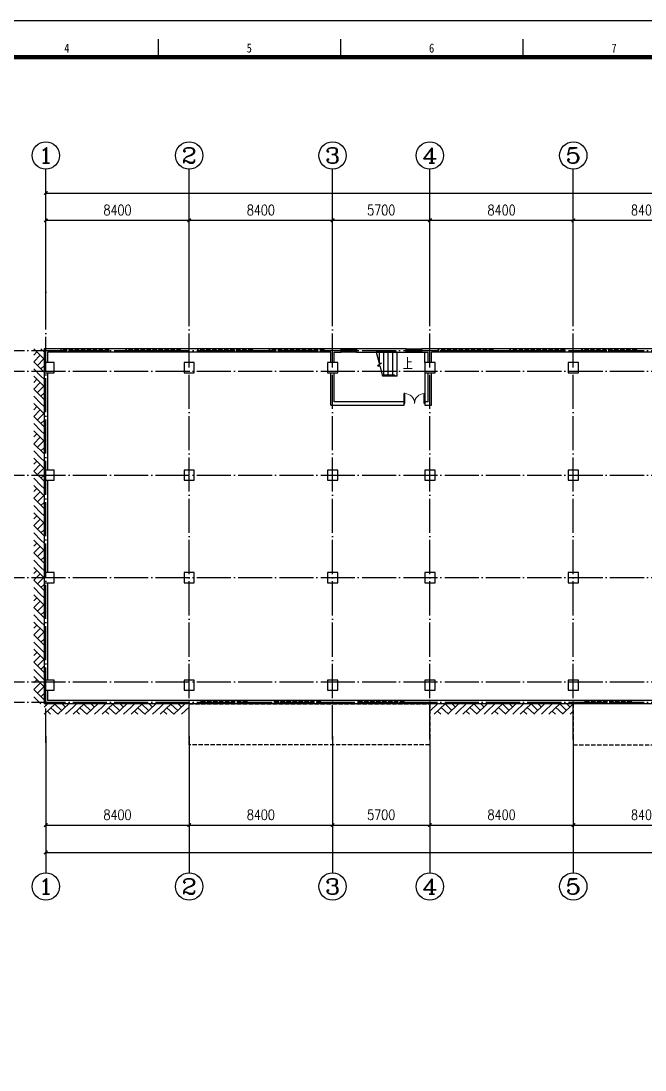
# Model space of a CAD drawing. Extents: x 122060 to 300410, y -425997 to -174060.
# Drawn here: x 162064 to 198616, y -235507 to -174060 of the extents above; entities that cross this region are included whole.
import ezdxf
from ezdxf.enums import TextEntityAlignment as Align

# ---------------------------------------------------------------- set-up
doc = ezdxf.new("R2010")
doc.units = 0
doc.header["$LTSCALE"] = 1000
doc.header["$MEASUREMENT"] = 0
doc.linetypes.add('DASH', pattern=[0.35, 0.25, -0.1])
doc.linetypes.add('DOTE', pattern=[2.42, 2, -0.2, 0.02, -0.2])
doc.layers.get('0').update_dxf_attribs({"linetype": 'CONTINUOUS'})
doc.layers.get('Defpoints').update_dxf_attribs({"linetype": 'CONTINUOUS'})
for name, color, linetype in [('AXIS', 3, 'CONTINUOUS'), ('AXIS_TEXT', 7, 'CONTINUOUS'), ('DIM_SYMB', 3, 'CONTINUOUS'), ('DOTE', 1, 'CONTINUOUS'), ('STAIR', 2, 'CONTINUOUS'), ('WINDOW', 4, 'CONTINUOUS'), ('WR-COLUMN', 255, 'CONTINUOUS'), ('WR-WALL', 255, 'CONTINUOUS'), ('图框', 255, 'CONTINUOUS'), ('平面填充', 251, 'CONTINUOUS')]:
    doc.layers.add(name, color=color, linetype=linetype)
doc.layers.add('PUB_TEXT', color=7, linetype='CONTINUOUS', lineweight=0)
doc.styles.add('_TCH_AXIS', font='COMPLEX', dxfattribs={"bigfont": 'GBCBIG'})
doc.styles.add('_TCH_DIM', font='SIMPLEX', dxfattribs={"bigfont": 'GBCBIG'})
doc.styles.add('COMPLEX', font='COMPLEX')
doc.styles.add('dim_font', font='SIMPLEX.shx', dxfattribs={"width": 0.8})
doc.styles.add('TKZ1', font='SIMHEI.TTF', dxfattribs={"width": 0.7})
doc.dimstyles.new('DIMN200', dxfattribs={"dimscale": 2, "dimtxt": 300, "dimasz": 100, "dimexe": 250, "dimexo": 300, "dimgap": 150, "dimtad": 1, "dimdec": 0, "dimzin": 0, "dimdsep": 46, "dimtxsty": 'dim_font', "dimblk": 'ARCHTICK', "dimcen": 0.09, "dimclrt": 7, "dimazin": 2, "dimtfac": 1, "dimtdec": 0, "dimtix": 1, "dimtmove": 2, "dimatfit": 3, "dimfxl": 0, "dimtolj": 1, "dimtzin": 0, "dimarcsym": 0})

# ---------------------------------------------------------------- blocks, each defined once
blk = doc.blocks.new('图框2')
at = {"layer": '图框', "color": 0}
for p, q in [((84100, 59400), (0, 59400)), ((22650, 58900), (22650, 58400)), ((27688, 58900), (27688, 58400)), ((32725, 58900), (32725, 58400))]:
    blk.add_line(p, q, dxfattribs=at)
at = {"layer": '图框', "color": 0, "const_width": 120}
blk.add_lwpolyline([(83100, 58400), (2500, 58400), (2500, 1000), (83100, 1000)], close=True, dxfattribs=at)
at = {"layer": '图框', "color": 0, "style": 'TKZ1', "width": 0.85}
for s, p in [('4', (20131, 58650)), ('5', (25169, 58650)), ('6', (30206, 58650)), ('7', (35244, 58650))]:
    blk.add_text(s, height=250, dxfattribs=at).set_placement(p, align=Align.MIDDLE)
blk = doc.blocks.new('_ArchTick')
at = {"color": 0, "linetype": 'ByBlock', "const_width": 0.4}
blk.add_lwpolyline([(-0.5, -0.5), (0.5, 0.5)], dxfattribs=at)
blk = doc.blocks.new('*D221')
at = {"layer": 'AXIS', "color": 0, "lineweight": -2}
for p, q in [((163516, -190136), (163516, -185236)), ((171916, -190136), (171916, -185236)), ((163516, -185736), (171916, -185736))]:
    blk.add_line(p, q, dxfattribs=at)
at = {"layer": 'Defpoints', "color": 0}
for p in [(171916, -185736), (163516, -190736), (171916, -190736)]:
    blk.add_point(p, dxfattribs=at)
at = {"layer": 'AXIS', "color": 0, "lineweight": -2, "xscale": 200, "yscale": 200, "zscale": 200, "rotation": 180}
blk.add_blockref('_ArchTick', (163516, -185736), dxfattribs=at)
at = {"layer": 'AXIS', "color": 0, "lineweight": -2, "xscale": 200, "yscale": 200, "zscale": 200}
blk.add_blockref('_ArchTick', (171916, -185736), dxfattribs=at)
at = {"layer": 'AXIS', "color": 7, "insert": (167716, -185136), "char_height": 600, "attachment_point": 5, "style": 'dim_font'}
blk.add_mtext('\\A1;8400', dxfattribs=at)
blk = doc.blocks.new('*D222')
at = {"layer": 'AXIS', "color": 0, "lineweight": -2}
for p, q in [((171916, -190136), (171916, -185236)), ((180316, -190136), (180316, -185236)), ((171916, -185736), (180316, -185736))]:
    blk.add_line(p, q, dxfattribs=at)
at = {"layer": 'Defpoints', "color": 0}
for p in [(180316, -185736), (171916, -190736), (180316, -190736)]:
    blk.add_point(p, dxfattribs=at)
at = {"layer": 'AXIS', "color": 0, "lineweight": -2, "xscale": 200, "yscale": 200, "zscale": 200, "rotation": 180}
blk.add_blockref('_ArchTick', (171916, -185736), dxfattribs=at)
at = {"layer": 'AXIS', "color": 0, "lineweight": -2, "xscale": 200, "yscale": 200, "zscale": 200}
blk.add_blockref('_ArchTick', (180316, -185736), dxfattribs=at)
at = {"layer": 'AXIS', "color": 7, "insert": (176116, -185136), "char_height": 600, "attachment_point": 5, "style": 'dim_font'}
blk.add_mtext('\\A1;8400', dxfattribs=at)
blk = doc.blocks.new('*D223')
at = {"layer": 'AXIS', "color": 0, "lineweight": -2}
for p, q in [((180316, -190136), (180316, -185236)), ((186016, -190136), (186016, -185236)), ((180316, -185736), (186016, -185736))]:
    blk.add_line(p, q, dxfattribs=at)
at = {"layer": 'Defpoints', "color": 0}
for p in [(186016, -185736), (180316, -190736), (186016, -190736)]:
    blk.add_point(p, dxfattribs=at)
at = {"layer": 'AXIS', "color": 0, "lineweight": -2, "xscale": 200, "yscale": 200, "zscale": 200, "rotation": 180}
blk.add_blockref('_ArchTick', (180316, -185736), dxfattribs=at)
at = {"layer": 'AXIS', "color": 0, "lineweight": -2, "xscale": 200, "yscale": 200, "zscale": 200}
blk.add_blockref('_ArchTick', (186016, -185736), dxfattribs=at)
at = {"layer": 'AXIS', "color": 7, "insert": (183166, -185136), "char_height": 600, "attachment_point": 5, "style": 'dim_font'}
blk.add_mtext('\\A1;5700', dxfattribs=at)
blk = doc.blocks.new('*D224')
at = {"layer": 'AXIS', "color": 0, "lineweight": -2}
for p, q in [((186016, -190136), (186016, -185236)), ((194416, -190136), (194416, -185236)), ((186016, -185736), (194416, -185736))]:
    blk.add_line(p, q, dxfattribs=at)
at = {"layer": 'Defpoints', "color": 0}
for p in [(194416, -185736), (186016, -190736), (194416, -190736)]:
    blk.add_point(p, dxfattribs=at)
at = {"layer": 'AXIS', "color": 0, "lineweight": -2, "xscale": 200, "yscale": 200, "zscale": 200, "rotation": 180}
blk.add_blockref('_ArchTick', (186016, -185736), dxfattribs=at)
at = {"layer": 'AXIS', "color": 0, "lineweight": -2, "xscale": 200, "yscale": 200, "zscale": 200}
blk.add_blockref('_ArchTick', (194416, -185736), dxfattribs=at)
at = {"layer": 'AXIS', "color": 7, "insert": (190216, -185136), "char_height": 600, "attachment_point": 5, "style": 'dim_font'}
blk.add_mtext('\\A1;8400', dxfattribs=at)
blk = doc.blocks.new('*D225')
at = {"layer": 'AXIS', "color": 0, "lineweight": -2}
for p, q in [((194416, -190136), (194416, -185236)), ((202816, -190136), (202816, -185236)), ((194416, -185736), (202816, -185736))]:
    blk.add_line(p, q, dxfattribs=at)
at = {"layer": 'Defpoints', "color": 0}
for p in [(202816, -185736), (194416, -190736), (202816, -190736)]:
    blk.add_point(p, dxfattribs=at)
at = {"layer": 'AXIS', "color": 0, "lineweight": -2, "xscale": 200, "yscale": 200, "zscale": 200, "rotation": 180}
blk.add_blockref('_ArchTick', (194416, -185736), dxfattribs=at)
at = {"layer": 'AXIS', "color": 0, "lineweight": -2, "xscale": 200, "yscale": 200, "zscale": 200}
blk.add_blockref('_ArchTick', (202816, -185736), dxfattribs=at)
at = {"layer": 'AXIS', "color": 7, "insert": (198616, -185136), "char_height": 600, "attachment_point": 5, "style": 'dim_font'}
blk.add_mtext('\\A1;8400', dxfattribs=at)
blk = doc.blocks.new('*D233')
at = {"layer": 'AXIS', "color": 0, "lineweight": -2}
for p, q in [((163516, -190136), (163516, -183636)), ((258916, -190136), (258916, -183636)), ((163516, -184136), (258916, -184136))]:
    blk.add_line(p, q, dxfattribs=at)
at = {"layer": 'Defpoints', "color": 0}
for p in [(258916, -184136), (163516, -190736), (258916, -190736)]:
    blk.add_point(p, dxfattribs=at)
at = {"layer": 'AXIS', "color": 0, "lineweight": -2, "xscale": 200, "yscale": 200, "zscale": 200, "rotation": 180}
blk.add_blockref('_ArchTick', (163516, -184136), dxfattribs=at)
at = {"layer": 'AXIS', "color": 0, "lineweight": -2, "xscale": 200, "yscale": 200, "zscale": 200}
blk.add_blockref('_ArchTick', (258916, -184136), dxfattribs=at)
at = {"layer": 'AXIS', "color": 7, "insert": (211216, -183536), "char_height": 600, "attachment_point": 5, "style": 'dim_font'}
blk.add_mtext('\\A1;95400', dxfattribs=at)
blk = doc.blocks.new('*D234')
at = {"layer": 'AXIS', "color": 0, "lineweight": -2}
for p, q in [((163516, -216558), (163516, -221658)), ((171916, -216558), (171916, -221658)), ((163516, -221158), (171916, -221158))]:
    blk.add_line(p, q, dxfattribs=at)
at = {"layer": 'Defpoints', "color": 0}
for p in [(163516, -215958), (171916, -215958), (171916, -221158)]:
    blk.add_point(p, dxfattribs=at)
at = {"layer": 'AXIS', "color": 0, "lineweight": -2, "xscale": 200, "yscale": 200, "zscale": 200, "rotation": 180}
blk.add_blockref('_ArchTick', (163516, -221158), dxfattribs=at)
at = {"layer": 'AXIS', "color": 0, "lineweight": -2, "xscale": 200, "yscale": 200, "zscale": 200}
blk.add_blockref('_ArchTick', (171916, -221158), dxfattribs=at)
at = {"layer": 'AXIS', "color": 7, "insert": (167716, -220558), "char_height": 600, "attachment_point": 5, "style": 'dim_font'}
blk.add_mtext('\\A1;8400', dxfattribs=at)
blk = doc.blocks.new('*D235')
at = {"layer": 'AXIS', "color": 0, "lineweight": -2}
for p, q in [((171916, -216558), (171916, -221658)), ((180316, -216558), (180316, -221658)), ((171916, -221158), (180316, -221158))]:
    blk.add_line(p, q, dxfattribs=at)
at = {"layer": 'Defpoints', "color": 0}
for p in [(171916, -215958), (180316, -215958), (180316, -221158)]:
    blk.add_point(p, dxfattribs=at)
at = {"layer": 'AXIS', "color": 0, "lineweight": -2, "xscale": 200, "yscale": 200, "zscale": 200, "rotation": 180}
blk.add_blockref('_ArchTick', (171916, -221158), dxfattribs=at)
at = {"layer": 'AXIS', "color": 0, "lineweight": -2, "xscale": 200, "yscale": 200, "zscale": 200}
blk.add_blockref('_ArchTick', (180316, -221158), dxfattribs=at)
at = {"layer": 'AXIS', "color": 7, "insert": (176116, -220558), "char_height": 600, "attachment_point": 5, "style": 'dim_font'}
blk.add_mtext('\\A1;8400', dxfattribs=at)
blk = doc.blocks.new('*D236')
at = {"layer": 'AXIS', "color": 0, "lineweight": -2}
for p, q in [((180316, -216558), (180316, -221658)), ((186016, -216558), (186016, -221658)), ((180316, -221158), (186016, -221158))]:
    blk.add_line(p, q, dxfattribs=at)
at = {"layer": 'Defpoints', "color": 0}
for p in [(180316, -215958), (186016, -215958), (186016, -221158)]:
    blk.add_point(p, dxfattribs=at)
at = {"layer": 'AXIS', "color": 0, "lineweight": -2, "xscale": 200, "yscale": 200, "zscale": 200, "rotation": 180}
blk.add_blockref('_ArchTick', (180316, -221158), dxfattribs=at)
at = {"layer": 'AXIS', "color": 0, "lineweight": -2, "xscale": 200, "yscale": 200, "zscale": 200}
blk.add_blockref('_ArchTick', (186016, -221158), dxfattribs=at)
at = {"layer": 'AXIS', "color": 7, "insert": (183166, -220558), "char_height": 600, "attachment_point": 5, "style": 'dim_font'}
blk.add_mtext('\\A1;5700', dxfattribs=at)
blk = doc.blocks.new('*D237')
at = {"layer": 'AXIS', "color": 0, "lineweight": -2}
for p, q in [((186016, -216558), (186016, -221658)), ((194416, -216558), (194416, -221658)), ((186016, -221158), (194416, -221158))]:
    blk.add_line(p, q, dxfattribs=at)
at = {"layer": 'Defpoints', "color": 0}
for p in [(186016, -215958), (194416, -215958), (194416, -221158)]:
    blk.add_point(p, dxfattribs=at)
at = {"layer": 'AXIS', "color": 0, "lineweight": -2, "xscale": 200, "yscale": 200, "zscale": 200, "rotation": 180}
blk.add_blockref('_ArchTick', (186016, -221158), dxfattribs=at)
at = {"layer": 'AXIS', "color": 0, "lineweight": -2, "xscale": 200, "yscale": 200, "zscale": 200}
blk.add_blockref('_ArchTick', (194416, -221158), dxfattribs=at)
at = {"layer": 'AXIS', "color": 7, "insert": (190216, -220558), "char_height": 600, "attachment_point": 5, "style": 'dim_font'}
blk.add_mtext('\\A1;8400', dxfattribs=at)
blk = doc.blocks.new('*D238')
at = {"layer": 'AXIS', "color": 0, "lineweight": -2}
for p, q in [((194416, -216558), (194416, -221658)), ((202816, -216558), (202816, -221658)), ((194416, -221158), (202816, -221158))]:
    blk.add_line(p, q, dxfattribs=at)
at = {"layer": 'Defpoints', "color": 0}
for p in [(194416, -215958), (202816, -215958), (202816, -221158)]:
    blk.add_point(p, dxfattribs=at)
at = {"layer": 'AXIS', "color": 0, "lineweight": -2, "xscale": 200, "yscale": 200, "zscale": 200, "rotation": 180}
blk.add_blockref('_ArchTick', (194416, -221158), dxfattribs=at)
at = {"layer": 'AXIS', "color": 0, "lineweight": -2, "xscale": 200, "yscale": 200, "zscale": 200}
blk.add_blockref('_ArchTick', (202816, -221158), dxfattribs=at)
at = {"layer": 'AXIS', "color": 7, "insert": (198616, -220558), "char_height": 600, "attachment_point": 5, "style": 'dim_font'}
blk.add_mtext('\\A1;8400', dxfattribs=at)
blk = doc.blocks.new('*D246')
at = {"layer": 'AXIS', "color": 0, "lineweight": -2}
for p, q in [((163516, -216558), (163516, -223258)), ((258916, -216558), (258916, -223258)), ((163516, -222758), (258916, -222758))]:
    blk.add_line(p, q, dxfattribs=at)
at = {"layer": 'Defpoints', "color": 0}
for p in [(163516, -215958), (258916, -215958), (258916, -222758)]:
    blk.add_point(p, dxfattribs=at)
at = {"layer": 'AXIS', "color": 0, "lineweight": -2, "xscale": 200, "yscale": 200, "zscale": 200, "rotation": 180}
blk.add_blockref('_ArchTick', (163516, -222758), dxfattribs=at)
at = {"layer": 'AXIS', "color": 0, "lineweight": -2, "xscale": 200, "yscale": 200, "zscale": 200}
blk.add_blockref('_ArchTick', (258916, -222758), dxfattribs=at)
at = {"layer": 'AXIS', "color": 7, "insert": (211216, -222158), "char_height": 600, "attachment_point": 5, "style": 'dim_font'}
blk.add_mtext('\\A1;95400', dxfattribs=at)
blk = doc.blocks.new('_FZHK')
blk.add_lwpolyline([(-0.5, -0.5), (0.5, -0.5), (0.5, 0.5), (-0.5, 0.5)], close=True)
blk = doc.blocks.new('_AXISO')
blk.add_circle((0, 0), 0.5)
at = {"layer": 'AXIS_TEXT', "style": 'COMPLEX', "width": 1.041667}
blk.add_attdef('A', text='', height=0.56, dxfattribs=at).set_placement((-0.25, -0.28), (0.25, -0.28), align=Align.FIT)
blk = doc.blocks.new('$DorLib2D$00000002')
for p, q in [((-0.5, 0), (-0.5, 0.4875)), ((-0.475, 0.4875), (-0.5, 0.4875)), ((-0.475, 0), (-0.475, 0.4875)), ((0.475, 0), (0.475, 0.4875)), ((0.475, 0.4875), (0.5, 0.4875)), ((0.5, 0), (0.5, 0.4875)), ((-0.5, 0), (-0.475, 0)), ((0.5, 0), (0.475, 0))]:
    blk.add_line(p, q)
at = {"lineweight": 13}
for centre, start, end in [((-0.4875, 0), 0, 88.53072), ((0.4875, 0), 91.46928, 180)]:
    blk.add_arc(centre, 0.4875, start, end, dxfattribs=at)
blk = doc.blocks.new('$TCHSYS$WIN2D')
for p, q in [((-0.5, 0.5), (0.5, 0.5)), ((-0.5, 0.5), (-0.5, -0.5)), ((0.5, 0.167), (-0.5, 0.167)), ((0.5, 0.5), (0.5, -0.5)), ((0.5, -0.167), (-0.5, -0.167)), ((-0.5, -0.5), (0.5, -0.5))]:
    blk.add_line(p, q)
blk = doc.blocks.new('$LinePat$素土夯实')
at = {"color": 0}
for p, q in [((0, -210), (210, 0)), ((120, -300), (420, 0)), ((420, 0), (608, -188)), ((495, -300), (795, 0)), ((615, 0), (705, -90)), ((210, -210), (300, -300)), ((315, -105), (502, -293)), ((705, -300), (795, -210))]:
    blk.add_line(p, q, dxfattribs=at)

msp = doc.modelspace()

# ---------------------------------------------------------------- linework, layer by layer
at = {"layer": 'AXIS'}
for p, q in [((163515.6, -190735.8), (163515.6, -182735.8)), ((171915.6, -190735.8), (171915.6, -182735.8)), ((180315.6, -190735.8), (180315.6, -182735.8)), ((186015.6, -190735.8), (186015.6, -182735.8)), ((194415.6, -190735.8), (194415.6, -182735.8)), ((163515.6, -215957.6), (163515.6, -223957.6)), ((171915.6, -215957.6), (171915.6, -223957.6)), ((180315.6, -215957.6), (180315.6, -223957.6)), ((186015.6, -215957.6), (186015.6, -223957.6)), ((194415.6, -215957.6), (194415.6, -223957.6))]:
    msp.add_line(p, q, dxfattribs=at)
at = {"layer": 'DIM_SYMB'}
msp.add_lwpolyline([(184238.1, -194134.8, 0, 0, 0), (183599.1, -194134.8, 160, 0, 0), (182999.1, -194134.8, 0, 0, 0)], format="xyseb", dxfattribs=at)
at = {"layer": 'DOTE', "linetype": 'DOTE'}
for p, q in [((163515.6, -216340.2), (163515.6, -189525.2)), ((171915.6, -216140.2), (171915.6, -189525.2)), ((180315.6, -216140.2), (180315.6, -189525.2)), ((186015.6, -216140.2), (186015.6, -189525.2)), ((194415.6, -216140.2), (194415.6, -189525.2)), ((160260.5, -193364.8), (261267.3, -193364.8)), ((160260.5, -194564.8), (261267.3, -194564.8)), ((160260.5, -200664.8), (261267.3, -200664.8)), ((160260.5, -206664.8), (260967.3, -206664.8)), ((160260.5, -212764.8), (260967.3, -212764.8)), ((160260.5, -213964.8), (260967.3, -213964.8))]:
    msp.add_line(p, q, dxfattribs=at)
at = {"layer": 'STAIR'}
for p, q in [((184095.6, -193464.8), (182870.7, -193464.8)), ((182870.7, -193464.8), (183037.8, -194097.3)), ((183055.6, -194097.3), (183055.6, -193464.8)), ((183315.6, -194804.8), (183315.6, -193464.8)), ((183575.6, -194804.8), (183575.6, -193464.8)), ((183835.6, -194804.8), (183835.6, -193464.8)), ((184095.6, -194864.8), (184095.6, -193464.8)), ((185715.6, -194064.8), (185714.3, -193464.8)), ((183172.8, -194097.7), (182951.9, -194251.2)), ((183037.8, -194097.3), (183172.8, -194097.7)), ((182951.9, -194251.2), (183078.6, -194251.7)), ((183055.6, -194251.6), (183055.6, -194179.2)), ((183078.6, -194251.7), (183240.5, -194864.8)), ((185715.6, -194664.8), (185715.6, -196364.8)), ((183965.6, -194804.8), (183224.7, -194804.8)), ((183965.6, -194864.8), (183240.5, -194864.8)), ((183965.6, -194864.8), (183240.5, -194864.8)), ((183965.6, -194864.8), (183965.6, -194804.8)), ((184095.6, -194864.8), (183965.6, -194864.8))]:
    msp.add_line(p, q, dxfattribs=at)
at = {"layer": 'STAIR', "linetype": 'DASH'}
for points in [[(186015.6, -214064.8), (186015.6, -216464.8), (171915.6, -216464.8), (171915.6, -214064.8), (186015.6, -214064.8)], [(194415.6, -214064.8), (194415.6, -216464.8), (211215.6, -216464.8), (211215.6, -214064.8), (194415.6, -214064.8)]]:
    msp.add_lwpolyline(points, dxfattribs=at)
at = {"layer": 'WINDOW', "linetype": 'DASH'}
for p, q in [((164415.6, -193464.8), (164415.6, -193264.8)), ((167215.6, -193331.5), (164415.6, -193331.5)), ((167215.6, -193398.2), (164415.6, -193398.2)), ((167215.6, -193464.8), (167215.6, -193264.8)), ((168215.6, -193464.8), (168215.6, -193264.8)), ((171415.6, -193331.5), (168215.6, -193331.5)), ((171415.6, -193398.2), (168215.6, -193398.2)), ((171415.6, -193464.8), (171415.6, -193264.8)), ((172415.6, -193464.8), (172415.6, -193264.8)), ((175615.6, -193331.5), (172415.6, -193331.5)), ((175615.6, -193398.2), (172415.6, -193398.2)), ((175615.6, -193464.8), (175615.6, -193264.8)), ((176615.6, -193464.8), (176615.6, -193264.8)), ((179815.6, -193331.5), (176615.6, -193331.5)), ((179815.6, -193398.2), (176615.6, -193398.2)), ((179815.6, -193464.8), (179815.6, -193264.8)), ((186515.6, -193464.8), (186515.6, -193264.8)), ((189715.6, -193331.5), (186515.6, -193331.5)), ((189715.6, -193398.2), (186515.6, -193398.2)), ((189715.6, -193464.8), (189715.6, -193264.8)), ((190715.6, -193464.8), (190715.6, -193264.8)), ((193915.6, -193331.5), (190715.6, -193331.5)), ((193915.6, -193398.2), (190715.6, -193398.2)), ((193915.6, -193464.8), (193915.6, -193264.8)), ((194915.6, -193464.8), (194915.6, -193264.8)), ((198115.6, -193331.5), (194915.6, -193331.5)), ((198115.6, -193398.2), (194915.6, -193398.2)), ((198115.6, -193464.8), (198115.6, -193264.8)), ((172615.6, -214064.8, 800), (172615.6, -213864.8, 800)), ((175315.6, -213931.5, 800), (172615.6, -213931.5, 800)), ((175315.6, -213998.2, 800), (172615.6, -213998.2, 800)), ((175315.6, -214064.8, 800), (175315.6, -213864.8, 800)), ((176915.6, -214064.8, 800), (176915.6, -213864.8, 800)), ((179615.6, -213931.5, 800), (176915.6, -213931.5, 800)), ((179615.6, -213998.2, 800), (176915.6, -213998.2, 800)), ((179615.6, -214064.8, 800), (179615.6, -213864.8, 800)), ((181815.6, -214064.8), (181815.6, -213864.8)), ((184515.6, -213931.5), (181815.6, -213931.5)), ((184515.6, -213998.2), (181815.6, -213998.2)), ((184515.6, -214064.8), (184515.6, -213864.8)), ((195115.6, -214064.8, 800), (195115.6, -213864.8, 800)), ((197815.6, -213931.5, 800), (195115.6, -213931.5, 800)), ((197815.6, -213998.2, 800), (195115.6, -213998.2, 800)), ((197815.6, -214064.8, 800), (197815.6, -213864.8, 800))]:
    msp.add_line(p, q, dxfattribs=at)
at = {"layer": 'WR-WALL'}
for p, q in [((163415.6, -193264.8), (163415.6, -194064.8)), ((180315.6, -193264.8), (163415.6, -193264.8)), ((163615.6, -193464.8), (163615.6, -194064.8)), ((180215.6, -193464.8), (163615.6, -193464.8)), ((180215.6, -194064.8), (180215.6, -193464.8)), ((180815.6, -193264.8), (180315.6, -193264.8)), ((180415.6, -194064.8), (180415.6, -193464.8)), ((180415.6, -193464.8), (180815.6, -193464.8)), ((180815.6, -193464.8), (180815.6, -193264.8)), ((184615.6, -193264.8), (181715.6, -193264.8)), ((181715.6, -193264.8), (181715.6, -193464.8)), ((181715.6, -193464.8), (184615.6, -193464.8)), ((184615.6, -193464.8), (184615.6, -193264.8)), ((186015.6, -193264.8), (185515.6, -193264.8)), ((185515.6, -193264.8), (185515.6, -193464.8)), ((185515.6, -193464.8), (185915.6, -193464.8)), ((185915.6, -194064.8), (185915.6, -193464.8)), ((211215.6, -193264.8), (186015.6, -193264.8)), ((211115.6, -193464.8), (186115.6, -193464.8)), ((186115.6, -194064.8), (186115.6, -193464.8)), ((163415.6, -194664.8), (163415.6, -200364.8)), ((163615.6, -194664.8), (163615.6, -200364.8)), ((180215.6, -196564.8), (180215.6, -194664.8)), ((180415.6, -196364.8), (180415.6, -194664.8)), ((185915.6, -196364.8), (185915.6, -194664.8)), ((186115.6, -196564.8), (186115.6, -194664.8)), ((180215.6, -196564.8), (184515.6, -196564.8)), ((184515.6, -196364.8), (180415.6, -196364.8)), ((184515.6, -196564.8), (184515.6, -196364.8)), ((185915.6, -196364.8), (185715.6, -196364.8)), ((185715.6, -196364.8), (185715.6, -196564.8)), ((185715.6, -196564.8), (186115.6, -196564.8)), ((163415.6, -200964.8), (163415.6, -206364.8)), ((163615.6, -200964.8), (163615.6, -206364.8)), ((163415.6, -206964.8), (163415.6, -212664.8)), ((163615.6, -206964.8), (163615.6, -212664.8)), ((163415.6, -213264.8), (163415.6, -214064.8)), ((163615.6, -213264.8), (163615.6, -213864.8)), ((259015.6, -214064.8), (163415.6, -214064.8)), ((258815.6, -213864.8), (163615.6, -213864.8))]:
    msp.add_line(p, q, dxfattribs=at)

# ---------------------------------------------------------------- block references
at = {"layer": 'AXIS'}
ref = msp.add_blockref('_AXISO', (163515.6, -181935.8), dxfattribs=dict(at, xscale=1600, yscale=1600, zscale=1600))
ref.add_attrib('A', '1', dxfattribs={"layer": 'AXIS_TEXT', "height": 905.1, "style": '_TCH_AXIS', "width": 2.333333}).set_placement((163063.1, -182388.3), (163968.2, -182388.3), align=Align.FIT)
ref = msp.add_blockref('_AXISO', (171915.6, -181935.8), dxfattribs=dict(at, xscale=1600, yscale=1600, zscale=1600))
ref.add_attrib('A', '2', dxfattribs={"layer": 'AXIS_TEXT', "height": 905.1, "style": '_TCH_AXIS', "width": 1.5}).set_placement((171463.1, -182388.3), (172368.2, -182388.3), align=Align.FIT)
ref = msp.add_blockref('_AXISO', (180315.6, -181935.8), dxfattribs=dict(at, xscale=1600, yscale=1600, zscale=1600))
ref.add_attrib('A', '3', dxfattribs={"layer": 'AXIS_TEXT', "height": 905.1, "style": '_TCH_AXIS', "width": 1.5}).set_placement((179863.1, -182388.3), (180768.2, -182388.3), align=Align.FIT)
ref = msp.add_blockref('_AXISO', (186015.6, -181935.8), dxfattribs=dict(at, xscale=1600, yscale=1600, zscale=1600))
ref.add_attrib('A', '4', dxfattribs={"layer": 'AXIS_TEXT', "height": 905.1, "style": '_TCH_AXIS', "width": 1.3125}).set_placement((185563.1, -182388.3), (186468.2, -182388.3), align=Align.FIT)
ref = msp.add_blockref('_AXISO', (194415.6, -181935.8), dxfattribs=dict(at, xscale=1600, yscale=1600, zscale=1600))
ref.add_attrib('A', '5', dxfattribs={"layer": 'AXIS_TEXT', "height": 905.1, "style": '_TCH_AXIS', "width": 1.5}).set_placement((193963.1, -182388.3), (194868.2, -182388.3), align=Align.FIT)
ref = msp.add_blockref('_AXISO', (163515.6, -224757.6), dxfattribs=dict(at, xscale=1600, yscale=1600, zscale=1600))
ref.add_attrib('A', '1', dxfattribs={"layer": 'AXIS_TEXT', "height": 905.1, "style": '_TCH_AXIS', "width": 2.333333}).set_placement((163063.1, -225210.2), (163968.2, -225210.2), align=Align.FIT)
ref = msp.add_blockref('_AXISO', (171915.6, -224757.6), dxfattribs=dict(at, xscale=1600, yscale=1600, zscale=1600))
ref.add_attrib('A', '2', dxfattribs={"layer": 'AXIS_TEXT', "height": 905.1, "style": '_TCH_AXIS', "width": 1.5}).set_placement((171463.1, -225210.2), (172368.2, -225210.2), align=Align.FIT)
ref = msp.add_blockref('_AXISO', (180315.6, -224757.6), dxfattribs=dict(at, xscale=1600, yscale=1600, zscale=1600))
ref.add_attrib('A', '3', dxfattribs={"layer": 'AXIS_TEXT', "height": 905.1, "style": '_TCH_AXIS', "width": 1.5}).set_placement((179863.1, -225210.2), (180768.2, -225210.2), align=Align.FIT)
ref = msp.add_blockref('_AXISO', (186015.6, -224757.6), dxfattribs=dict(at, xscale=1600, yscale=1600, zscale=1600))
ref.add_attrib('A', '4', dxfattribs={"layer": 'AXIS_TEXT', "height": 905.1, "style": '_TCH_AXIS', "width": 1.3125}).set_placement((185563.1, -225210.2), (186468.2, -225210.2), align=Align.FIT)
ref = msp.add_blockref('_AXISO', (194415.6, -224757.6), dxfattribs=dict(at, xscale=1600, yscale=1600, zscale=1600))
ref.add_attrib('A', '5', dxfattribs={"layer": 'AXIS_TEXT', "height": 905.1, "style": '_TCH_AXIS', "width": 1.5}).set_placement((193963.1, -225210.2), (194868.2, -225210.2), align=Align.FIT)
at = {"layer": 'WINDOW', "yscale": 200, "rotation": 180}
for p, xscale, zscale in [((181265.6, -193364.8), 900, 900), ((185065.6, -193364.8), -900, -900)]:
    msp.add_blockref('$TCHSYS$WIN2D', p, dxfattribs=dict(at, xscale=xscale, zscale=zscale))
at = {"layer": 'WINDOW', "xscale": 1200, "yscale": 1200, "zscale": 1200}
msp.add_blockref('$DorLib2D$00000002', (185115.6, -196464.8), dxfattribs=at)
at = {"layer": 'WR-COLUMN', "xscale": 600, "yscale": 600, "zscale": 600}
for p in [(163715.6, -194364.8), (171915.6, -194364.8), (180315.6, -194364.8), (186015.6, -194364.8), (194415.6, -194364.8), (163715.6, -200664.8), (171915.6, -200664.8), (180315.6, -200664.8), (186015.6, -200664.8), (194415.6, -200664.8), (163715.6, -206664.8), (171915.6, -206664.8), (180315.6, -206664.8), (186015.6, -206664.8), (194415.6, -206664.8), (163715.6, -212964.8), (171915.6, -212964.8), (180315.6, -212964.8), (186015.6, -212964.8), (194415.6, -212964.8)]:
    msp.add_blockref('_FZHK', p, dxfattribs=at)
at = {"layer": '图框', "color": 0, "linetype": 'ByBlock', "xscale": 2.120689655188471, "yscale": 2.120689654489979, "zscale": 2.120689654490778}
msp.add_blockref('图框2', (122059.6, -300028.5), dxfattribs=at)
at = {"layer": '平面填充', "yscale": 2, "zscale": 2}
for p, xscale, rotation in [((162815.6, -194864.8), 2.01257861635454, 90), ((162815.6, -196464.8), 2.01257861635454, 90), ((162815.6, -198064.8), 2.01257861635454, 90), ((162815.6, -199664.8), 2.01257861635454, 90), ((162815.6, -201264.8), 2.01257861635454, 90), ((162815.6, -202864.8), 2.01257861635454, 90), ((162815.6, -204464.8), 2.01257861635454, 90), ((162815.6, -206064.8), 2.01257861635454, 90), ((162815.6, -207664.8), 2.01257861635454, 90), ((162815.6, -209264.8), 2.01257861635454, 90), ((162815.6, -210864.8), 2.01257861635454, 90), ((162815.6, -212464.8), 2.01257861635454, 90), ((162815.6, -214064.8), 2.01257861635454, 90), ((165115.6, -214664.8), 2.138364779872007, 180), ((166815.6, -214664.8), 2.138364779872007, 180), ((168515.6, -214664.8), 2.138364779872007, 180), ((170215.6, -214664.8), 2.138364779872007, 180), ((171915.6, -214664.8), 2.138364779872007, 180)]:
    msp.add_blockref('$LinePat$素土夯实', p, dxfattribs=dict(at, xscale=xscale, rotation=rotation))
at = {"layer": '平面填充', "xscale": 2.113207547167631, "yscale": 2, "zscale": 2}
for p in [(186015.6, -214064.8), (187695.6, -214064.8), (189375.6, -214064.8), (191055.6, -214064.8), (192735.6, -214064.8)]:
    msp.add_blockref('$LinePat$素土夯实', p, dxfattribs=at)

# ---------------------------------------------------------------- texts
at = {"layer": 'PUB_TEXT', "style": '_TCH_DIM'}
msp.add_text('上', height=675.2, dxfattribs=at).set_placement((184438.1, -194484.8))

# ---------------------------------------------------------------- dimensions: what is measured, and where the dimension line sits
at = {"layer": 'AXIS'}
for p1, p2, distance, picture, middle in [((163515.6, -190735.8), (258915.6, -190735.8), 6600, '*D233', (211215.6, -183535.8)), ((163515.6, -190735.8), (171915.6, -190735.8), 5000, '*D221', (167715.6, -185135.8)), ((171915.6, -190735.8), (180315.6, -190735.8), 5000, '*D222', (176115.6, -185135.8)), ((180315.6, -190735.8), (186015.6, -190735.8), 5000, '*D223', (183165.6, -185135.8)), ((186015.6, -190735.8), (194415.6, -190735.8), 5000, '*D224', (190215.6, -185135.8)), ((194415.6, -190735.8), (202815.6, -190735.8), 5000, '*D225', (198615.6, -185135.8)), ((163515.6, -215957.6), (171915.6, -215957.6), -5200, '*D234', (167715.6, -220557.6)), ((163515.6, -215957.6), (258915.6, -215957.6), -6800, '*D246', (211215.6, -222157.6)), ((171915.6, -215957.6), (180315.6, -215957.6), -5200, '*D235', (176115.6, -220557.6)), ((180315.6, -215957.6), (186015.6, -215957.6), -5200, '*D236', (183165.6, -220557.6)), ((186015.6, -215957.6), (194415.6, -215957.6), -5200, '*D237', (190215.6, -220557.6)), ((194415.6, -215957.6), (202815.6, -215957.6), -5200, '*D238', (198615.6, -220557.6))]:
    dim = msp.add_aligned_dim(p1=p1, p2=p2, distance=distance, dimstyle='DIMN200', dxfattribs=at)
    dim.commit()
    dim.dimension.update_dxf_attribs({"geometry": picture, "text_midpoint": middle})

doc.saveas('drawing.dxf')
